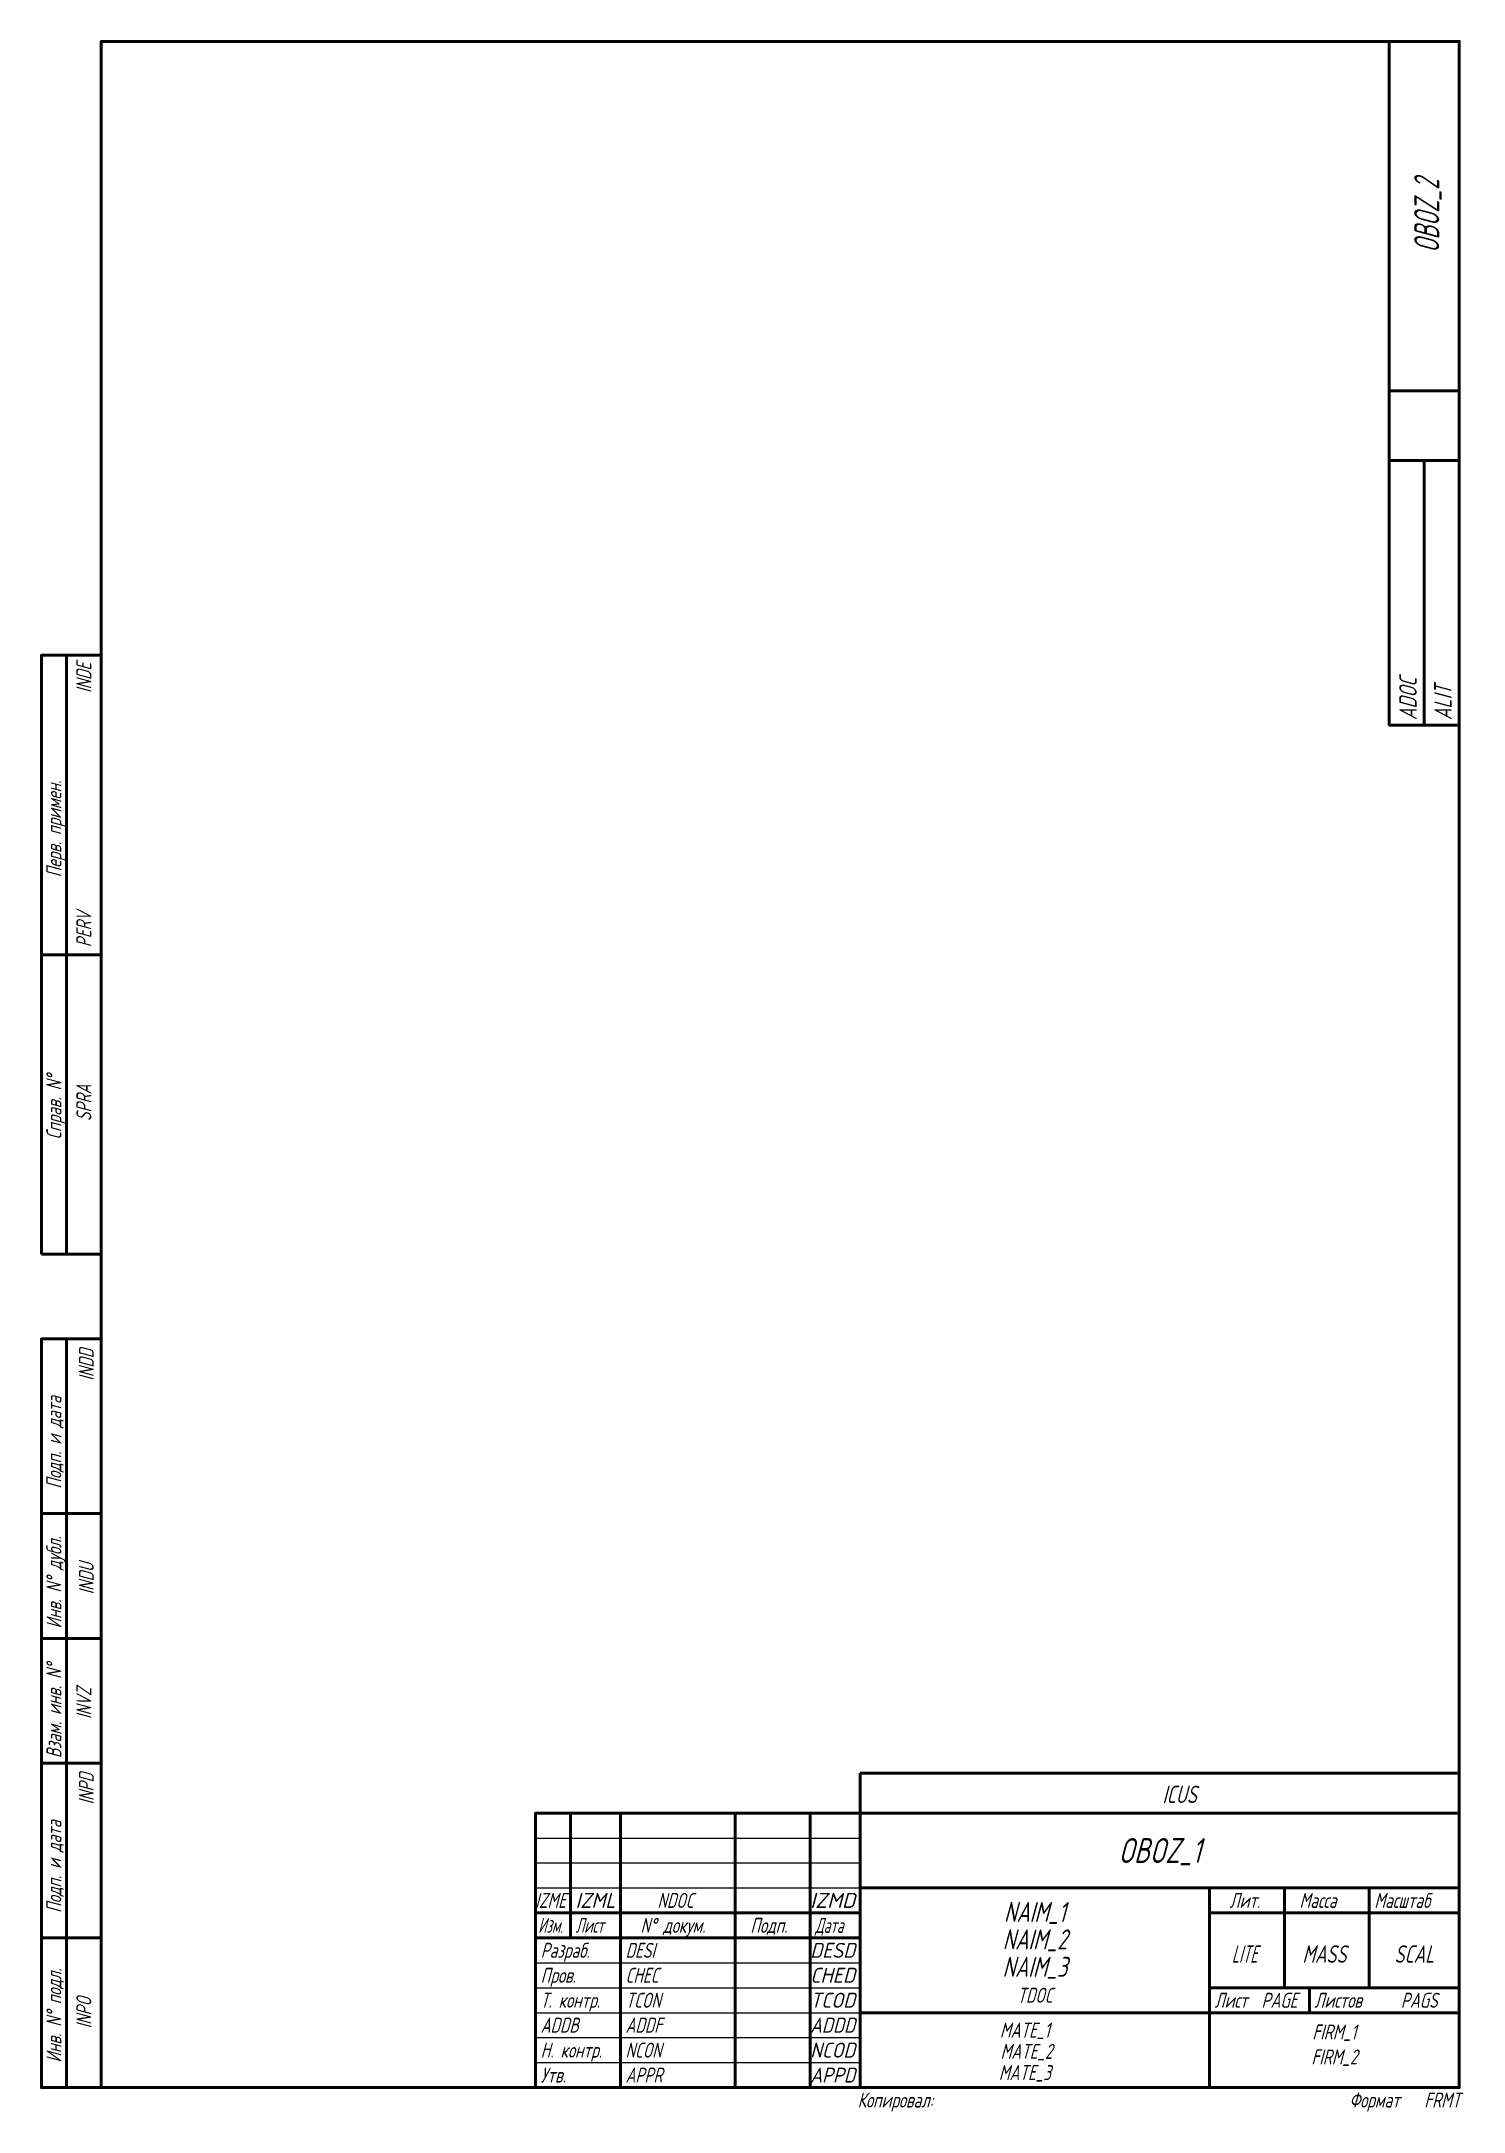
# Model space of a CAD drawing. Header units: millimetres. Extents: x -99 to 186, y -5 to 410.
import ezdxf
from ezdxf.enums import TextEntityAlignment as Align

# ---------------------------------------------------------------- set-up
doc = ezdxf.new("R2010")
doc.units = ezdxf.units.MM
for name, color, linetype, lineweight in [('AM_5', 3, 'Continuous', 25), ('AM_6', 2, 'Continuous', 35), ('AM_BOR', 7, 'Continuous', 50)]:
    doc.layers.add(name, color=color, linetype=linetype, lineweight=lineweight)
doc.styles.get("Standard").update_dxf_attribs({"font": 'simplex.shx', "width": 0.7, "oblique": 15, "height": 3})

msp = doc.modelspace()

# ---------------------------------------------------------------- linework, layer by layer
at = {"layer": 'AM_5'}
for p, q in [((0, 50), (65, 50)), ((0, 45), (65, 45)), ((0, 40), (65, 40)), ((0, 25), (65, 25)), ((0, 20), (65, 20)), ((0, 15), (65, 15)), ((0, 10), (65, 10)), ((0, 5), (65, 5))]:
    msp.add_line(p, q, dxfattribs=at)
at = {"layer": 'AM_BOR', "color": 5}
for p, q in [((-94, 150), (-94, 0)), ((-87, 115), (-99, 115)), ((-87, 90), (-99, 90)), ((-87, 65), (-99, 65)), ((-87, 30), (-99, 30))]:
    msp.add_line(p, q, dxfattribs=at)
for points in [[(-87, 0), (185, 0), (185, 410), (-87, 410)], [(185, 410), (185, 340), (171, 340), (171, 410)], [(185, 340), (185, 326), (171, 326), (171, 340)], [(178, 326), (178, 273), (171, 273), (171, 326)], [(185, 326), (185, 273), (178, 273), (178, 326)], [(-99, 227), (-94, 227), (-94, 287), (-99, 287)], [(-94, 227), (-87, 227), (-87, 287), (-94, 287)], [(-99, 167), (-94, 167), (-94, 227), (-99, 227)], [(-94, 167), (-87, 167), (-87, 227), (-94, 227)], [(-87, 0), (-99, 0), (-99, 150), (-87, 150)], [(65, 63), (185, 63), (185, 55), (65, 55)], [(0, 0), (185, 0), (185, 55), (0, 55)], [(0, 30), (7, 30), (7, 55), (0, 55)], [(17, 0), (40, 0), (40, 55), (17, 55)], [(55, 0), (65, 0), (65, 55), (55, 55)], [(65, 55), (185, 55), (185, 40), (65, 40)], [(135, 35), (150, 35), (150, 40), (135, 40)], [(150, 35), (167, 35), (167, 40), (150, 40)], [(167, 35), (185, 35), (185, 40), (167, 40)], [(0, 30), (65, 30), (65, 35), (0, 35)], [(135, 35), (150, 35), (150, 20), (135, 20)], [(150, 20), (167, 20), (167, 35), (150, 35)], [(135, 15), (155, 15), (155, 20), (135, 20)], [(155, 20), (185, 20), (185, 15), (155, 15)], [(65, 0), (135, 0), (135, 15), (65, 15)]]:
    msp.add_lwpolyline(points, close=True, dxfattribs=at)

# ---------------------------------------------------------------- texts
at = {"layer": 'AM_6', "oblique": 15, "width": 0.7}
for s, p in [('Перв. примен.', (-95, 242.5)), ('Справ. N°', (-95, 190))]:
    msp.add_text(s, height=3, rotation=90, dxfattribs=at).set_placement(p)
at = {"layer": 'AM_6', "color": 2, "oblique": 15, "width": 0.7}
for s, p in [('Подп. и дата', (-95, 120)), ('Инв. N° дубл.', (-95, 92)), ('Взам. инв. N°', (-95, 66)), ('Подп. и дата', (-95, 35)), ('Инв. N° подл.', (-95, 5))]:
    msp.add_text(s, height=3, rotation=90, dxfattribs=at).set_placement(p)
at = {"layer": 'AM_6', "color": 2, "oblique": 15}
for s, width, p in [('Лит.', 0.7, (139, 36)), ('Масса', 0.7, (153, 36)), ('Масштаб', 0.7, (168, 36)), ('Изм.', 0.6, (0.5, 31)), ('Лист', 0.6, (8, 31)), ('N° докум.', 0.7, (21, 31)), ('Подп.', 0.7, (43, 31)), ('Дата', 0.6, (56, 31)), ('Разраб.', 0.7, (1, 26)), ('Пров.', 0.7, (1, 21)), ('Т. контр.', 0.7, (1, 16)), ('Лист', 0.7, (136, 16)), ('Листов', 0.7, (156, 16)), ('Н. контр.', 0.7, (1, 6)), ('Утв.', 0.7, (1, 1)), ('Копировал:', 0.7, (64.5, -4)), ('Формат', 0.7, (163, -4))]:
    msp.add_text(s, height=3, dxfattribs=dict(at, width=width)).set_placement(p)
for tag, height, width, p in [('OBOZ_2', 5, 0.6, (181, 375)), ('SPRA', 3, 0.7, (-89, 197.3)), ('INDU', 3, 0.7, (-88.5, 102)), ('INVZ', 3, 0.7, (-89, 77)), ('INPO', 3, 0.7, (-89, 15))]:
    msp.add_attdef(tag, text='', height=height, rotation=90, dxfattribs=dict(at, width=width)).set_placement(p, align=Align.CENTER)
at = {"layer": 'AM_6', "color": 2, "oblique": 15, "width": 0.7}
for tag, p in [('INDE', (-89, 285.5)), ('INDD', (-88.5, 148)), ('INPD', (-88.5, 63))]:
    msp.add_attdef(tag, text='', height=3, rotation=90, dxfattribs=at).set_placement(p, align=Align.RIGHT)
for tag, p, height in [('ADOC', (176.5, 274), 3.5), ('ALIT', (183.5, 274), 3.5), ('PERV', (-89, 228.5), 3)]:
    msp.add_attdef(tag, p, '', height=height, rotation=90, dxfattribs=at)
at = {"layer": 'AM_6', "color": 2, "oblique": 15}
for tag, height, width, p in [('ICUS', 3.5, 0.7, (129, 57)), ('OBOZ_1', 5, 0.7, (125, 45)), ('IZME', 3, 0.7, (3, 36)), ('NDOC', 3, 0.7, (28, 36)), ('LITE', 3.5, 0.55, (142, 25)), ('MASS', 3.5, 0.7, (158, 25)), ('SCAL', 3.5, 0.7, (176, 25)), ('PAGE', 3, 0.7, (149, 16)), ('PAGS', 3, 0.7, (177, 16))]:
    msp.add_attdef(tag, text='', height=height, dxfattribs=dict(at, width=width)).set_placement(p, align=Align.CENTER)
for tag, width, p, p2 in [('IZML', 0.875, (8, 36), (16, 36)), ('IZMD', 0.954545, (55, 36), (64, 36)), ('DESD', 0.851351, (55, 26), (64, 26)), ('CHED', 0.828947, (55, 21), (64, 21)), ('TCOD', 0.84, (55, 16), (64, 16)), ('ADDD', 0.807692, (55, 11), (64, 11)), ('NCOD', 0.797468, (55, 6), (64, 6)), ('APPD', 0.807692, (55, 1), (64, 1))]:
    msp.add_attdef(tag, text='', height=3, dxfattribs=dict(at, width=width)).set_placement(p, p2, align=Align.FIT)
at = {"layer": 'AM_6', "color": 2, "oblique": 15, "width": 0.7}
for tag, height, p in [('NAIM_1', 4, (100, 35)), ('NAIM_2', 4, (100, 29.5)), ('NAIM_3', 4, (100, 24)), ('TDOC', 3, (100, 18.5)), ('FIRM_1', 3, (160, 11)), ('FIRM_2', 3, (160, 6))]:
    msp.add_attdef(tag, text='', height=height, dxfattribs=at).set_placement(p, align=Align.MIDDLE)
for tag, p, s in [('DESI', (18, 26), ''), ('CHEC', (18, 21), ''), ('TCON', (18, 16), ''), ('ADDB', (1, 11), ''), ('ADDF', (18, 11), ''), ('NCON', (18, 6), ''), ('FRMT', (178, -4), 'A3')]:
    msp.add_attdef(tag, p, s, height=3, dxfattribs=at)
for tag, p in [('MATE_1', (98, 11.5)), ('MATE_2', (98.32, 7.25)), ('MATE_3', (98, 3))]:
    msp.add_attdef(tag, text='', height=3, dxfattribs=at).set_placement(p, align=Align.MIDDLE_CENTER)
at = {"layer": 'AM_6', "color": 2, "oblique": 15, "width": 0.7, "flags": 8}
msp.add_attdef('APPR', (18, 1), '', height=3, dxfattribs=at)

doc.saveas('drawing.dxf')
